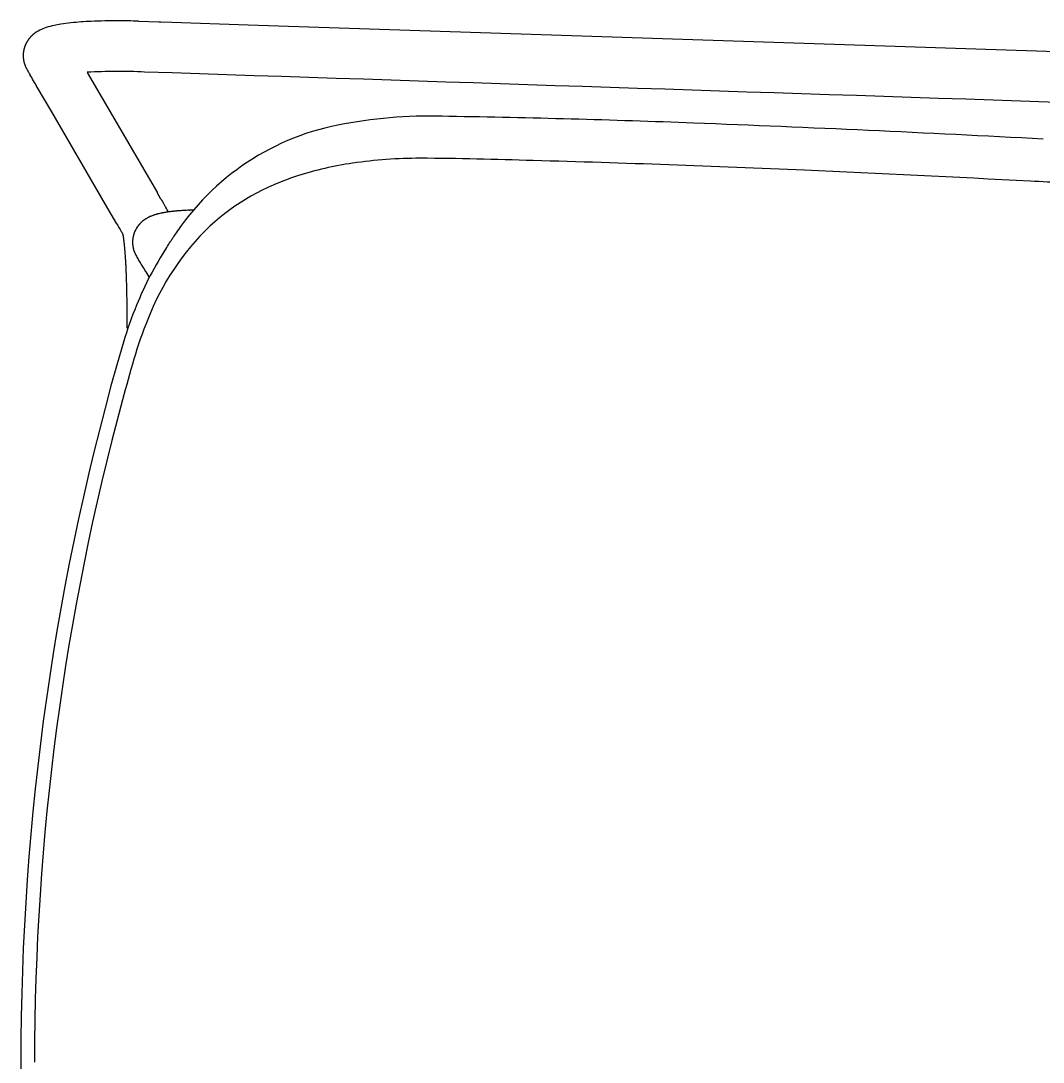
# Model space of a CAD drawing. Header units: inches. Extents: x -2 to 764, y -6 to 562.
# Drawn here: x 494 to 503.54, y 423.76 to 433.48 of the extents above; entities that cross this region are included whole.
import ezdxf

# ---------------------------------------------------------------- set-up
doc = ezdxf.new("R2010")
doc.units = ezdxf.units.IN
doc.header["$MEASUREMENT"] = 0
doc.layers.get('0').update_dxf_attribs({"true_color": 0xffffff})
doc.layers.add('SEAT', color=5, linetype='Continuous')

# ---------------------------------------------------------------- blocks, each defined once
blk = doc.blocks.new('3AAS38H01_0P')
at = {"layer": 'SEAT'}
for p, q in [((9.1507, -0.2384), (9.1507, -0.2384)), ((8.287, -7.0864), (8.287, -7.1506)), ((8.287, -7.1506), (8.287, -7.1615)), ((8.287, -7.1615), (8.287, -7.1953)), ((8.287, -7.1953), (8.287, -7.2059)), ((8.287, -7.2059), (8.287, -7.2102)), ((8.287, -7.2102), (8.287, -7.2207)), ((8.287, -7.2207), (8.287, -7.2251)), ((8.287, -7.2251), (8.2871, -7.2355)), ((8.2871, -7.2355), (8.2871, -7.24)), ((8.2871, -7.24), (8.2871, -7.2503)), ((8.2871, -7.2503), (8.2871, -7.2549)), ((8.2871, -7.2549), (8.2871, -7.2725)), ((8.2871, -7.2725), (8.2872, -7.2773)), ((8.2872, -7.2773), (8.2872, -7.2799)), ((8.2872, -7.2799), (8.2872, -7.2847)), ((8.2872, -7.2847), (8.2872, -7.2873)), ((8.2872, -7.2873), (8.2872, -7.2873)), ((8.2873, -7.3095), (8.2873, -7.3143)), ((8.2873, -7.3143), (8.2874, -7.3169)), ((8.2874, -7.3169), (8.2874, -7.3217)), ((8.2874, -7.3217), (8.2874, -7.3243)), ((8.2874, -7.3243), (8.2875, -7.329)), ((8.2875, -7.329), (8.2875, -7.329)), ((8.2878, -7.3585), (8.2878, -7.3611)), ((8.2878, -7.3611), (8.2878, -7.3611)), ((8.2884, -7.4023), (8.2884, -7.4023)), ((8.289, -7.4338), (8.2891, -7.4384)), ((8.2891, -7.4384), (8.2891, -7.441)), ((8.2891, -7.441), (8.2892, -7.4456)), ((8.2892, -7.4456), (8.2892, -7.4456)), ((8.0803, -7.5634), (8.0815, -7.5654)), ((8.0815, -7.5654), (8.1106, -7.613)), ((8.2922, -7.5532), (8.2922, -7.5532)), ((8.1106, -7.613), (8.1118, -7.6149)), ((8.1118, -7.6149), (8.1118, -7.6149)), ((8.2933, -7.5846), (8.2934, -7.587)), ((8.2934, -7.587), (8.2936, -7.5913)), ((8.2936, -7.5913), (8.2936, -7.5913)), ((8.2942, -7.6069), (8.2942, -7.6069)), ((8.295, -7.6242), (8.2951, -7.6265)), ((8.2951, -7.6265), (8.2951, -7.6265)), ((8.2956, -7.6371), (8.2957, -7.6393)), ((8.2957, -7.6393), (8.2959, -7.6435)), ((8.2959, -7.6435), (8.2959, -7.6435)), ((8.1801, -7.7261), (8.1817, -7.7286)), ((8.1817, -7.7286), (8.1827, -7.7303)), ((8.1827, -7.7303), (8.183, -7.7308)), ((8.183, -7.7308), (8.183, -7.7308)), ((8.1841, -7.7326), (8.1844, -7.7331)), ((8.1844, -7.7331), (8.1844, -7.7331)), ((8.2046, -7.7676), (8.2046, -7.7676)), ((8.207, -7.7721), (8.207, -7.7721)), ((8.2071, -7.7724), (8.2071, -7.7724)), ((8.2977, -7.6812), (8.2978, -7.6833)), ((8.2978, -7.6833), (8.2978, -7.6833)), ((8.2983, -7.6924), (8.2983, -7.6924)), ((8.2987, -7.6994), (8.2987, -7.6994)), ((8.2995, -7.7135), (8.2998, -7.7173)), ((8.2998, -7.7173), (8.2999, -7.7194)), ((8.2999, -7.7194), (8.3001, -7.7232)), ((8.3001, -7.7232), (8.3003, -7.7253)), ((8.3003, -7.7253), (8.3005, -7.7291)), ((8.3005, -7.7291), (8.3006, -7.7311)), ((8.3006, -7.7311), (8.3009, -7.7348)), ((8.3009, -7.7348), (8.3009, -7.7348)), ((8.3014, -7.7426), (8.3016, -7.7463)), ((8.3016, -7.7463), (8.3017, -7.7483)), ((8.3017, -7.7483), (8.302, -7.7519)), ((8.302, -7.7519), (8.302, -7.7519)), ((8.2076, -7.7732), (8.2076, -7.7732)), ((8.2082, -7.7745), (8.2082, -7.7745)), ((8.2087, -7.7755), (8.2087, -7.7755)), ((8.2095, -7.7769), (8.2095, -7.7769)), ((8.2102, -7.7783), (8.2102, -7.7783)), ((8.2108, -7.7795), (8.2108, -7.7796)), ((8.2108, -7.7796), (8.2108, -7.7796)), ((8.2114, -7.7809), (8.2115, -7.781)), ((8.2115, -7.781), (8.2115, -7.781)), ((8.2132, -7.7845), (8.2132, -7.7845)), ((8.2136, -7.7854), (8.2136, -7.7854)), ((8.2139, -7.786), (8.2139, -7.786)), ((8.2143, -7.7869), (8.2143, -7.7869)), ((8.2146, -7.7876), (8.2146, -7.7876)), ((8.215, -7.7885), (8.215, -7.7885)), ((8.2166, -7.7923), (8.2166, -7.7923)), ((8.217, -7.7932), (8.217, -7.7932)), ((8.2186, -7.7971), (8.2186, -7.7971)), ((8.219, -7.7981), (8.219, -7.7981)), ((8.2199, -7.8004), (8.2199, -7.8004)), ((8.2203, -7.8014), (8.2203, -7.8014)), ((8.2212, -7.8037), (8.2212, -7.8037)), ((8.2215, -7.8047), (8.2215, -7.8047)), ((8.2241, -7.8121), (8.2241, -7.8121)), ((8.225, -7.8149), (8.225, -7.8149)), ((8.2268, -7.8208), (8.2268, -7.8208)), ((8.2271, -7.8218), (8.2271, -7.8218)), ((8.2277, -7.8243), (8.2277, -7.8243)), ((8.228, -7.8253), (8.228, -7.8253)), ((8.2287, -7.8278), (8.2287, -7.8278)), ((8.2289, -7.8289), (8.2289, -7.8289)), ((8.2295, -7.8313), (8.2295, -7.8313)), ((8.2298, -7.8324), (8.2298, -7.8324)), ((8.2304, -7.8348), (8.2304, -7.8348)), ((8.2306, -7.8359), (8.2306, -7.8359)), ((8.2311, -7.8383), (8.2311, -7.8383)), ((8.2313, -7.8395), (8.2313, -7.8395)), ((8.2318, -7.8419), (8.2318, -7.8419)), ((8.232, -7.843), (8.232, -7.843)), ((8.2325, -7.8454), (8.2325, -7.8454)), ((8.2327, -7.8466), (8.2327, -7.8466)), ((8.2331, -7.849), (8.2331, -7.849)), ((8.2333, -7.8501), (8.2333, -7.8501)), ((8.2336, -7.8525), (8.2336, -7.8525)), ((8.2338, -7.8537), (8.2338, -7.8537)), ((8.2341, -7.856), (8.2341, -7.856)), ((8.2343, -7.8572), (8.2343, -7.8572)), ((8.2346, -7.8596), (8.2346, -7.8596)), ((8.2347, -7.8608), (8.2347, -7.8608)), ((8.235, -7.8631), (8.235, -7.8631)), ((8.2351, -7.8643), (8.2351, -7.8643)), ((8.2353, -7.8666), (8.2353, -7.8666)), ((8.2354, -7.8679), (8.2354, -7.8679)), ((8.2356, -7.8702), (8.2356, -7.8702)), ((8.304, -7.7813), (8.304, -7.7813)), ((8.3055, -7.8006), (8.3057, -7.8023)), ((8.3057, -7.8023), (8.3057, -7.8023)), ((8.3068, -7.8158), (8.3069, -7.8175)), ((8.3069, -7.8175), (8.3069, -7.8175)), ((8.3072, -7.8208), (8.3073, -7.8224)), ((8.3073, -7.8224), (8.3073, -7.8224)), ((8.3076, -7.8257), (8.3078, -7.8273)), ((8.3078, -7.8273), (8.3078, -7.8273)), ((8.3081, -7.8305), (8.3082, -7.8321)), ((8.3082, -7.8321), (8.3082, -7.8321)), ((8.3085, -7.8353), (8.3085, -7.8353)), ((8.3098, -7.8493), (8.3099, -7.8508)), ((8.3099, -7.8508), (8.3099, -7.8508)), ((8.3104, -7.8554), (8.3104, -7.8554)), ((8.3107, -7.8584), (8.3108, -7.8598)), ((8.3108, -7.8598), (8.3108, -7.8598)), ((8.3111, -7.8628), (8.3113, -7.8642)), ((8.3113, -7.8642), (8.3113, -7.8642)), ((8.3116, -7.8671), (8.3116, -7.8671)), ((8.2236, -7.9672), (8.2236, -7.9672)), ((8.2245, -7.9645), (8.2245, -7.9645)), ((8.2247, -7.9639), (8.2247, -7.9639)), ((8.2255, -7.9613), (8.2255, -7.9613)), ((8.2257, -7.9607), (8.2257, -7.9607)), ((8.2265, -7.958), (8.2265, -7.958)), ((8.2266, -7.9574), (8.2266, -7.9574)), ((8.2274, -7.9547), (8.2274, -7.9547)), ((8.2276, -7.9541), (8.2276, -7.9541)), ((8.2283, -7.9514), (8.2283, -7.9514)), ((8.2284, -7.9508), (8.2284, -7.9508)), ((8.2291, -7.9481), (8.2291, -7.9481)), ((8.2293, -7.9475), (8.2293, -7.9475)), ((8.2299, -7.9448), (8.2299, -7.9448)), ((8.23, -7.9442), (8.23, -7.9442)), ((8.2306, -7.9414), (8.2306, -7.9414)), ((8.2308, -7.9409), (8.2308, -7.9409)), ((8.2313, -7.9381), (8.2313, -7.9381)), ((8.2314, -7.9375), (8.2314, -7.9375)), ((8.232, -7.9348), (8.232, -7.9348)), ((8.2321, -7.9342), (8.2321, -7.9342)), ((8.2326, -7.9314), (8.2326, -7.9314)), ((8.2327, -7.9309), (8.2327, -7.9309)), ((8.2331, -7.9281), (8.2331, -7.9281)), ((8.2332, -7.9276), (8.2332, -7.9276)), ((8.2337, -7.9242), (8.2337, -7.9242)), ((8.2337, -7.9247), (8.2337, -7.9247)), ((8.2341, -7.9214), (8.2341, -7.9214)), ((8.2342, -7.9209), (8.2342, -7.9209)), ((8.2345, -7.9181), (8.2345, -7.9181)), ((8.2346, -7.9176), (8.2346, -7.9176)), ((8.2353, -7.911), (8.2353, -7.911)), ((8.2354, -7.9098), (8.2354, -7.9098)), ((8.2357, -7.8714), (8.2357, -7.8714)), ((8.2358, -7.8737), (8.2358, -7.8737)), ((8.2358, -7.9047), (8.2358, -7.9047)), ((8.2359, -7.8749), (8.2359, -7.8749)), ((8.236, -7.8772), (8.236, -7.8772)), ((8.2361, -7.8784), (8.2361, -7.8784)), ((8.2361, -7.8975), (8.2361, -7.8975)), ((8.2363, -7.8859), (8.2363, -7.8859)), ((8.2363, -7.8889), (8.2363, -7.8889)), ((8.2363, -7.8911), (8.2363, -7.8911)), ((8.3122, -7.8728), (8.3122, -7.8728)), ((8.3125, -7.8756), (8.3126, -7.877)), ((8.3126, -7.877), (8.3126, -7.877)), ((8.3129, -7.8798), (8.3131, -7.8811)), ((8.3131, -7.8811), (8.3131, -7.8811)), ((8.3134, -7.8838), (8.3135, -7.8852)), ((8.3135, -7.8852), (8.3135, -7.8852)), ((8.3138, -7.8879), (8.314, -7.8892)), ((8.314, -7.8892), (8.314, -7.8892)), ((8.3143, -7.8918), (8.3144, -7.8931)), ((8.3144, -7.8931), (8.3144, -7.8931)), ((8.3147, -7.8956), (8.3149, -7.8969)), ((8.3149, -7.8969), (8.3149, -7.8969)), ((8.3152, -7.8994), (8.3153, -7.9007)), ((8.3153, -7.9007), (8.3153, -7.9007)), ((8.316, -7.9059), (8.316, -7.9059)), ((8.3172, -7.9149), (8.3172, -7.9149)), ((8.3175, -7.9172), (8.3176, -7.9183)), ((8.3176, -7.9183), (8.3176, -7.9183)), ((8.3179, -7.9205), (8.3181, -7.9216)), ((8.3181, -7.9216), (8.3181, -7.9216)), ((8.3184, -7.9237), (8.3185, -7.9248)), ((8.3185, -7.9248), (8.3185, -7.9248)), ((8.3188, -7.9269), (8.3188, -7.9269)), ((8.319, -7.9279), (8.319, -7.9279)), ((8.3193, -7.93), (8.3193, -7.93)), ((8.3194, -7.9309), (8.3194, -7.9309)), ((8.3197, -7.9329), (8.3197, -7.9329)), ((8.3199, -7.9338), (8.3199, -7.9338)), ((8.3202, -7.9358), (8.3202, -7.9358)), ((8.3212, -7.9421), (8.3212, -7.9421)), ((8.3215, -7.9438), (8.3215, -7.9438)), ((8.3216, -7.9446), (8.3216, -7.9446)), ((8.3219, -7.9463), (8.3219, -7.9463)), ((8.322, -7.9471), (8.322, -7.9471)), ((8.3223, -7.9487), (8.3223, -7.9487)), ((8.3224, -7.9494), (8.3224, -7.9494)), ((8.3227, -7.951), (8.3227, -7.951)), ((8.3231, -7.9531), (8.3231, -7.9531)), ((8.3235, -7.9552), (8.3235, -7.9552)), ((8.3236, -7.9558), (8.3236, -7.9558)), ((8.3238, -7.9571), (8.3238, -7.9571)), ((8.3239, -7.9577), (8.3239, -7.9577)), ((8.3242, -7.9591), (8.3242, -7.9591)), ((8.3242, -7.9591), (8.3242, -7.9591)), ((8.3243, -7.9595), (8.3243, -7.9595)), ((8.3245, -7.9606), (8.3245, -7.9606)), ((8.3246, -7.9611), (8.3246, -7.9611)), ((8.3249, -7.9622), (8.3249, -7.9622)), ((8.325, -7.9626), (8.325, -7.9626)), ((8.3252, -7.9636), (8.3252, -7.9636)), ((8.3252, -7.964), (8.3252, -7.964)), ((8.3255, -7.9652), (8.3255, -7.9652)), ((8.3258, -7.9665), (8.3258, -7.9665)), ((8.3259, -7.967), (8.3259, -7.967)), ((8.326, -7.9673), (8.326, -7.9673)), ((8.1659, -8.0631), (8.1659, -8.0631)), ((8.1685, -8.0603), (8.1685, -8.0603)), ((8.1702, -8.0585), (8.1702, -8.0585)), ((8.1707, -8.058), (8.1707, -8.058)), ((8.1723, -8.0561), (8.1723, -8.0561)), ((8.1728, -8.0556), (8.1728, -8.0556)), ((8.1744, -8.0537), (8.1744, -8.0537)), ((8.1749, -8.0532), (8.1749, -8.0532)), ((8.1765, -8.0513), (8.1765, -8.0513)), ((8.1769, -8.0508), (8.1769, -8.0508)), ((8.1785, -8.0488), (8.1785, -8.0488)), ((8.179, -8.0483), (8.179, -8.0483)), ((8.1806, -8.0463), (8.1806, -8.0463)), ((8.181, -8.0458), (8.181, -8.0458)), ((8.1826, -8.0438), (8.1826, -8.0438)), ((8.183, -8.0433), (8.183, -8.0433)), ((8.1845, -8.0413), (8.1845, -8.0413)), ((8.185, -8.0407), (8.185, -8.0407)), ((8.1865, -8.0387), (8.1865, -8.0387)), ((8.1869, -8.0381), (8.1869, -8.0381)), ((8.1884, -8.036), (8.1884, -8.036)), ((8.1888, -8.0355), (8.1888, -8.0355)), ((8.22, -7.9775), (8.22, -7.9775)), ((8.2202, -7.9768), (8.2202, -7.9768)), ((8.2212, -7.9743), (8.2212, -7.9743)), ((8.2214, -7.9736), (8.2214, -7.9736)), ((8.2223, -7.971), (8.2223, -7.971)), ((8.2225, -7.9704), (8.2225, -7.9704)), ((8.2234, -7.9678), (8.2234, -7.9678)), ((8.3261, -7.9676), (8.3261, -7.9676)), ((8.3261, -7.9678), (8.3261, -7.9678)), ((8.3262, -7.9681), (8.3262, -7.9681)), ((8.3262, -7.9683), (8.3262, -7.9683)), ((8.3263, -7.9685), (8.3263, -7.9685)), ((8.3263, -7.9685), (8.3263, -7.9685)), ((8.3264, -7.969), (8.3264, -7.969)), ((8.3265, -7.9692), (8.3265, -7.9692)), ((8.3325, -7.9732), (8.3325, -7.9732)), ((8.3424, -7.9901), (8.3424, -7.9901)), ((8.384, -8.0617), (8.4878, -8.24)), ((7.9624, -8.1614), (7.9624, -8.1614)), ((7.9708, -8.1597), (7.9708, -8.1597)), ((7.9728, -8.1593), (7.9728, -8.1593)), ((7.9894, -8.1555), (7.9894, -8.1555)), ((7.9956, -8.154), (7.9956, -8.154)), ((7.9977, -8.1535), (7.9977, -8.1535)), ((8.0038, -8.1519), (8.0038, -8.1519)), ((8.0059, -8.1513), (8.0059, -8.1513)), ((8.0119, -8.1497), (8.0119, -8.1497)), ((8.0141, -8.1491), (8.0141, -8.1491)), ((8.0242, -8.1461), (8.0242, -8.1461)), ((8.0264, -8.1454), (8.0264, -8.1454)), ((8.0364, -8.1421), (8.0364, -8.1421)), ((8.0387, -8.1413), (8.0387, -8.1413)), ((8.0406, -8.1407), (8.0406, -8.1407)), ((8.0428, -8.1399), (8.0428, -8.1399)), ((8.0447, -8.1393), (8.0447, -8.1393)), ((8.047, -8.1384), (8.047, -8.1384)), ((8.0596, -8.1336), (8.0596, -8.1336)), ((8.0614, -8.1328), (8.0614, -8.1328)), ((8.0638, -8.1318), (8.0638, -8.1318)), ((8.0657, -8.131), (8.0657, -8.131)), ((8.0681, -8.13), (8.0681, -8.13)), ((8.0699, -8.1292), (8.0699, -8.1292)), ((8.0724, -8.1281), (8.0724, -8.1281)), ((8.0743, -8.1273), (8.0743, -8.1273)), ((8.0767, -8.1261), (8.0767, -8.1261)), ((8.0786, -8.1252), (8.0786, -8.1252)), ((8.0829, -8.1231), (8.0829, -8.1231)), ((8.0855, -8.1219), (8.0855, -8.1219)), ((8.0873, -8.121), (8.0873, -8.121)), ((8.0899, -8.1196), (8.0899, -8.1196)), ((8.0917, -8.1187), (8.0917, -8.1187)), ((8.1006, -8.1138), (8.1006, -8.1138)), ((8.101, -8.1136), (8.101, -8.1136)), ((8.109, -8.1088), (8.109, -8.1088)), ((8.1095, -8.1086), (8.1095, -8.1086)), ((8.1165, -8.1041), (8.1165, -8.1041)), ((8.1169, -8.1039), (8.1169, -8.1039)), ((8.1211, -8.1011), (8.1211, -8.1011)), ((8.1215, -8.1008), (8.1215, -8.1008)), ((8.1256, -8.0979), (8.1256, -8.0979)), ((8.1279, -8.0963), (8.1279, -8.0963)), ((8.1307, -8.0943), (8.1307, -8.0943)), ((8.1352, -8.0908), (8.1352, -8.0908)), ((8.1505, -8.078), (8.1505, -8.078)), ((8.155, -8.074), (8.155, -8.074)), ((8.1572, -8.0719), (8.1572, -8.0719)), ((8.1577, -8.0714), (8.1577, -8.0714)), ((8.1594, -8.0697), (8.1594, -8.0697)), ((8.1599, -8.0693), (8.1599, -8.0693)), ((8.1616, -8.0675), (8.1616, -8.0675)), ((8.1621, -8.0671), (8.1621, -8.0671)), ((8.1638, -8.0653), (8.1638, -8.0653)), ((8.1642, -8.0649), (8.1642, -8.0649)), ((7.6683, -8.1894), (7.6668, -8.1895)), ((7.7012, -8.1882), (7.7012, -8.1882)), ((7.7072, -8.1879), (7.7047, -8.188)), ((7.7047, -8.188), (7.7047, -8.188)), ((7.7593, -8.1851), (7.7593, -8.1851)), ((7.7649, -8.1848), (7.7625, -8.1849)), ((7.7625, -8.1849), (7.7625, -8.1849)), ((7.8085, -8.1816), (7.8085, -8.1816)), ((7.822, -8.1804), (7.822, -8.1804)), ((7.8242, -8.1802), (7.8242, -8.1802)), ((7.8425, -8.1785), (7.8425, -8.1785)), ((7.8476, -8.178), (7.8476, -8.178)), ((7.8497, -8.1778), (7.8497, -8.1778)), ((7.8525, -8.1775), (7.8525, -8.1775)), ((7.8646, -8.1762), (7.8646, -8.1762)), ((7.8792, -8.1745), (7.8792, -8.1745)), ((7.8887, -8.1733), (7.8887, -8.1733)), ((7.9021, -8.1722), (7.9018, -8.1715)), ((7.9098, -8.1704), (7.9098, -8.1704)), ((7.9118, -8.1701), (7.9118, -8.1701)), ((7.9262, -8.2144), (7.925, -8.2124)), ((7.925, -8.2124), (7.925, -8.2124)), ((7.9271, -8.2159), (7.9262, -8.2144)), ((7.9298, -8.1673), (7.9298, -8.1673)), ((7.9368, -8.2324), (7.9341, -8.2278)), ((7.9341, -8.2278), (7.9341, -8.2278)), ((7.9388, -8.2358), (7.9368, -8.2324)), ((7.9415, -8.2405), (7.9388, -8.2358)), ((7.9435, -8.2439), (7.9415, -8.2405)), ((7.9453, -8.1647), (7.9453, -8.1647)), ((7.9539, -8.1631), (7.9539, -8.1631)), ((7.9559, -8.1627), (7.9559, -8.1627)), ((8.4878, -8.24), (8.9906, -9.1045)), ((7.9722, -8.2932), (7.9722, -8.2932)), ((8.0787, -8.4763), (8.0043, -8.3485)), ((8.0043, -8.3485), (8.0043, -8.3485)), ((8.6589, -9.4738), (8.0787, -8.4763)), ((8.9906, -9.1045), (9.126, -9.3373)), ((9.126, -9.3373), (9.126, -9.3373)), ((7.1579, -9.9175), (-7.5716, -9.4294)), ((9.1938, -9.4537), (9.1938, -9.4537)), ((9.2036, -9.4706), (9.2063, -9.4753)), ((9.2063, -9.4753), (9.2063, -9.4753)), ((9.2235, -9.5053), (9.2235, -9.5053)), ((9.2239, -9.5059), (9.224, -9.5061)), ((9.224, -9.5061), (9.2241, -9.5064)), ((9.2241, -9.5064), (9.2241, -9.5064)), ((9.2243, -9.5067), (9.2245, -9.5069)), ((9.2245, -9.5069), (9.2246, -9.5071)), ((9.2246, -9.5071), (9.2246, -9.5071)), ((9.2247, -9.5074), (9.2247, -9.5074)), ((9.225, -9.5079), (9.225, -9.5079)), ((9.2256, -9.5089), (9.2256, -9.5089)), ((9.2265, -9.5106), (9.2265, -9.5106)), ((9.2268, -9.5111), (9.2268, -9.5111)), ((9.2279, -9.5133), (9.2279, -9.5133)), ((9.2299, -9.517), (9.2299, -9.517)), ((9.2302, -9.5176), (9.2302, -9.5176)), ((9.2307, -9.5186), (9.2307, -9.5186)), ((9.2309, -9.5191), (9.2309, -9.5191)), ((9.233, -9.5233), (9.233, -9.5233)), ((9.2332, -9.5239), (9.2332, -9.5239)), ((9.238, -9.5348), (9.238, -9.5348)), ((9.2389, -9.537), (9.2389, -9.537)), ((9.2394, -9.5381), (9.2394, -9.5381)), ((9.2399, -9.5395), (9.2399, -9.5395)), ((9.2404, -9.5406), (9.2404, -9.5406)), ((9.2409, -9.5421), (9.2409, -9.5421)), ((9.2413, -9.5431), (9.2413, -9.5431)), ((9.2418, -9.5446), (9.2418, -9.5446)), ((9.2433, -9.5488), (9.2433, -9.5488)), ((9.2453, -9.5549), (9.2453, -9.5549)), ((9.2461, -9.5574), (9.2461, -9.5574)), ((9.2473, -9.5615), (9.2473, -9.5615)), ((9.2492, -9.5687), (9.2492, -9.5687)), ((9.2495, -9.5698), (9.2495, -9.5698)), ((9.2501, -9.572), (9.2501, -9.572)), ((9.2503, -9.5731), (9.2503, -9.5731)), ((9.2508, -9.5753), (9.2508, -9.5753)), ((9.251, -9.5764), (9.251, -9.5764)), ((9.2515, -9.5786), (9.2515, -9.5786)), ((9.2517, -9.5796), (9.2517, -9.5796)), ((9.2522, -9.5818), (9.2522, -9.5818)), ((9.2524, -9.5829), (9.2524, -9.5829)), ((9.2528, -9.5851), (9.2528, -9.5851)), ((9.2534, -9.5883), (9.2534, -9.5883)), ((9.2536, -9.5894), (9.2536, -9.5894)), ((9.2539, -9.5916), (9.2539, -9.5916)), ((9.2541, -9.5927), (9.2541, -9.5927)), ((9.2544, -9.5949), (9.2544, -9.5949)), ((9.2546, -9.596), (9.2546, -9.596)), ((9.2549, -9.5982), (9.2549, -9.5982)), ((9.255, -9.5993), (9.255, -9.5993)), ((9.2553, -9.6016), (9.2553, -9.6016)), ((9.2554, -9.6026), (9.2554, -9.6026)), ((9.2556, -9.6049), (9.2556, -9.6049)), ((9.2557, -9.606), (9.2557, -9.606)), ((9.256, -9.6083), (9.256, -9.6083)), ((9.256, -9.6093), (9.256, -9.6093)), ((9.2562, -9.6117), (9.2562, -9.6117)), ((9.2563, -9.6127), (9.2563, -9.6127)), ((9.2565, -9.6151), (9.2565, -9.6151)), ((9.2565, -9.6161), (9.2565, -9.6161)), ((9.2567, -9.6185), (9.2567, -9.6185)), ((9.242, -9.7161), (9.242, -9.7161)), ((9.2423, -9.7152), (9.2423, -9.7152)), ((9.2431, -9.7129), (9.2431, -9.7129)), ((9.2434, -9.712), (9.2434, -9.712)), ((9.2442, -9.7097), (9.2442, -9.7097)), ((9.2445, -9.7088), (9.2445, -9.7088)), ((9.2452, -9.7065), (9.2452, -9.7065)), ((9.2455, -9.7056), (9.2455, -9.7056)), ((9.2462, -9.7033), (9.2462, -9.7033)), ((9.2465, -9.7024), (9.2465, -9.7024)), ((9.2472, -9.7), (9.2472, -9.7)), ((9.2474, -9.6992), (9.2474, -9.6992)), ((9.2481, -9.6968), (9.2481, -9.6968)), ((9.2483, -9.6959), (9.2483, -9.6959)), ((9.2489, -9.6935), (9.2489, -9.6935)), ((9.2492, -9.6926), (9.2492, -9.6926)), ((9.2498, -9.6902), (9.2498, -9.6902)), ((9.25, -9.6894), (9.25, -9.6894)), ((9.2505, -9.6869), (9.2505, -9.6869)), ((9.2507, -9.6861), (9.2507, -9.6861)), ((9.2513, -9.6836), (9.2513, -9.6836)), ((9.2515, -9.6828), (9.2515, -9.6828)), ((9.252, -9.6803), (9.252, -9.6803)), ((9.2521, -9.6795), (9.2521, -9.6795)), ((9.2528, -9.6762), (9.2528, -9.6762)), ((9.2539, -9.6696), (9.2539, -9.6696)), ((9.2543, -9.667), (9.2543, -9.667)), ((9.2544, -9.6662), (9.2544, -9.6662)), ((9.2547, -9.6637), (9.2547, -9.6637)), ((9.2549, -9.6628), (9.2549, -9.6628)), ((9.2552, -9.6603), (9.2552, -9.6603)), ((9.2553, -9.6595), (9.2553, -9.6595)), ((9.2555, -9.657), (9.2555, -9.657)), ((9.2556, -9.6561), (9.2556, -9.6561)), ((9.2559, -9.6536), (9.2559, -9.6536)), ((9.256, -9.6527), (9.256, -9.6527)), ((9.2562, -9.6493), (9.2562, -9.6493)), ((9.2562, -9.6502), (9.2562, -9.6502)), ((9.2564, -9.6468), (9.2564, -9.6468)), ((9.2565, -9.6459), (9.2565, -9.6459)), ((9.2566, -9.6434), (9.2566, -9.6434)), ((9.2567, -9.6195), (9.2567, -9.6195)), ((9.2567, -9.6425), (9.2567, -9.6425)), ((9.2568, -9.6219), (9.2568, -9.6219)), ((9.2568, -9.6229), (9.2568, -9.6229)), ((9.2568, -9.639), (9.2568, -9.639)), ((9.2568, -9.64), (9.2568, -9.64)), ((9.2569, -9.6253), (9.2569, -9.6253)), ((9.2569, -9.6263), (9.2569, -9.6263)), ((9.2569, -9.6287), (9.2569, -9.6287)), ((9.2569, -9.6366), (9.2569, -9.6366)), ((9.1864, -9.806), (9.1864, -9.806)), ((9.1871, -9.8053), (9.1871, -9.8053)), ((9.1902, -9.802), (9.1902, -9.802)), ((9.1926, -9.7993), (9.1926, -9.7993)), ((9.1972, -9.7939), (9.1972, -9.7939)), ((9.1985, -9.7923), (9.1985, -9.7923)), ((9.1992, -9.7915), (9.1992, -9.7915)), ((9.2005, -9.7899), (9.2005, -9.7899)), ((9.2011, -9.7891), (9.2011, -9.7891)), ((9.2024, -9.7874), (9.2024, -9.7874)), ((9.203, -9.7866), (9.203, -9.7866)), ((9.2043, -9.7849), (9.2043, -9.7849)), ((9.2049, -9.7841), (9.2049, -9.7841)), ((9.2062, -9.7824), (9.2062, -9.7824)), ((9.2068, -9.7816), (9.2068, -9.7816)), ((9.2081, -9.7799), (9.2081, -9.7799)), ((9.2087, -9.7791), (9.2087, -9.7791)), ((9.2099, -9.7773), (9.2099, -9.7773)), ((9.2105, -9.7765), (9.2105, -9.7765)), ((9.2117, -9.7747), (9.2117, -9.7747)), ((9.2123, -9.7739), (9.2123, -9.7739)), ((9.2135, -9.7721), (9.2135, -9.7721)), ((9.2141, -9.7712), (9.2141, -9.7712)), ((9.2153, -9.7694), (9.2153, -9.7694)), ((9.2159, -9.7686), (9.2159, -9.7686)), ((9.2171, -9.7667), (9.2171, -9.7667)), ((9.2176, -9.7659), (9.2176, -9.7659)), ((9.2188, -9.764), (9.2188, -9.764)), ((9.2221, -9.7584), (9.2221, -9.7584)), ((9.2227, -9.7575), (9.2227, -9.7575)), ((9.2238, -9.7556), (9.2238, -9.7556)), ((9.2243, -9.7547), (9.2243, -9.7547)), ((9.2254, -9.7527), (9.2254, -9.7527)), ((9.2259, -9.7518), (9.2259, -9.7518)), ((9.227, -9.7498), (9.227, -9.7498)), ((9.2274, -9.7489), (9.2274, -9.7489)), ((9.2285, -9.7468), (9.2285, -9.7468)), ((9.229, -9.7459), (9.229, -9.7459)), ((9.23, -9.7439), (9.23, -9.7439)), ((9.2305, -9.743), (9.2305, -9.743)), ((9.2315, -9.7409), (9.2315, -9.7409)), ((9.2319, -9.74), (9.2319, -9.74)), ((9.2329, -9.7379), (9.2329, -9.7379)), ((9.2334, -9.737), (9.2334, -9.737)), ((9.2344, -9.7348), (9.2344, -9.7348)), ((9.2348, -9.7339), (9.2348, -9.7339)), ((9.2357, -9.7318), (9.2357, -9.7318)), ((9.2361, -9.7309), (9.2361, -9.7309)), ((9.237, -9.7287), (9.237, -9.7287)), ((9.2374, -9.7278), (9.2374, -9.7278)), ((9.2383, -9.7256), (9.2383, -9.7256)), ((9.2387, -9.7247), (9.2387, -9.7247)), ((9.2396, -9.7224), (9.2396, -9.7224)), ((9.2399, -9.7215), (9.2399, -9.7215)), ((9.2408, -9.7193), (9.2408, -9.7193)), ((9.2411, -9.7184), (9.2411, -9.7184)), ((9.1666, -9.8251), (9.1666, -9.8251)), ((9.1736, -9.8188), (9.1736, -9.8188)), ((9.1765, -9.8161), (9.1765, -9.8161)), ((7.8703, -9.9411), (7.1579, -9.9175)), ((7.9734, -9.9445), (7.8703, -9.9411)), ((7.9895, -9.945), (7.9734, -9.9445)), ((8.1813, -9.9514), (7.9895, -9.945))]:
    blk.add_line(p, q, dxfattribs=at)
for centre, radius, start, end in [((-14.7541, -0.228), 24.0329, 359.97512, 15.63108), ((-14.6684, -0.2568), 23.9472, 343.74997, 0.04393), ((-14.4705, -0.2465), 23.6213, 344.85361, 0.01969), ((-15.7713, 0.134), 24.9763, 343.88824, 344.79066), ((4.5574, -5.7289), 3.819, 337.85418, 343.75592), ((4.3458, -5.7258), 4.1628, 337.76192, 342.78339), ((5.8553, -6.3044), 2.4003, 313.71004, 338.89929), ((15.8853, -7.2577), 7.5982, 180.22364, 180.39113), ((5.2877, -6.1264), 3.1393, 326.92616, 338.024), ((18.4343, -7.2351), 10.1473, 180.53037, 180.69649), ((17.9903, -7.2408), 9.7033, 180.71031, 180.95354), ((17.5141, -7.2486), 9.227, 180.95445, 181.15023), ((16.705, -7.2668), 8.4177, 181.2171, 181.94985), ((15.8558, -7.2946), 7.568, 181.95836, 182.19617), ((24.1426, 2.1562), 18.7739, 211.36308, 211.76133), ((15.4293, -7.311), 7.1411, 182.24925, 182.37425), ((15.1704, -7.3218), 6.8821, 182.37409, 182.5184), ((14.8986, -7.3337), 6.61, 182.53806, 182.63043), ((14.349, -7.3597), 6.0598, 182.68412, 183.04057), ((6.7048, -8.6458), 1.7385, 31.68842, 31.75673), ((7.5905, -8.1026), 0.6995, 28.61311, 31.8902), ((7.7202, -8.03), 0.5509, 27.9179, 28.44319), ((7.8789, -7.9459), 0.3712, 27.84858, 27.91041), ((7.9191, -7.9246), 0.3258, 27.6946, 27.85017), ((13.8833, -7.3842), 5.5935, 183.06529, 183.15932), ((13.7424, -7.392), 5.4523, 183.15938, 183.23298), ((13.5662, -7.4019), 5.2759, 183.23251, 183.38514), ((13.026, -7.435), 4.7347, 183.63097, 183.72479), ((12.4329, -7.4748), 4.1402, 183.83891, 184.24609), ((10.5913, -9.6185), 3.2108, 146.6361, 147.47756), ((14.1273, -11.9362), 7.4386, 146.58361, 146.70468), ((7.9411, -7.9131), 0.3009, 27.4294, 27.69368), ((7.9585, -7.9041), 0.2814, 27.19151, 27.42857), ((7.9622, -7.9022), 0.2772, 26.86706, 27.19163), ((7.9684, -7.899), 0.2702, 26.53407, 26.86585), ((7.9739, -7.8963), 0.2641, 26.23563, 26.53305), ((7.9766, -7.8949), 0.2611, 25.89787, 26.20844), ((7.9792, -7.8937), 0.2582, 25.00654, 25.87007), ((7.9818, -7.8924), 0.2553, 24.78808, 25.00533), ((7.9825, -7.8922), 0.2546, 24.63314, 24.78819), ((7.9826, -7.8921), 0.2544, 24.41218, 24.63333), ((7.9838, -7.8915), 0.2531, 24.25451, 24.41208), ((7.9829, -7.892), 0.2541, 24.03039, 24.25422), ((7.9853, -7.8909), 0.2515, 23.08863, 24.03085), ((7.9863, -7.8904), 0.2504, 22.85545, 23.08824), ((7.9875, -7.89), 0.2491, 21.88729, 22.85599), ((7.988, -7.8897), 0.2485, 21.64842, 21.88734), ((7.989, -7.8893), 0.2475, 21.07219, 21.64843), ((7.9889, -7.8894), 0.2475, 20.83036, 21.07273), ((7.9899, -7.889), 0.2465, 20.24884, 20.83036), ((7.9898, -7.8891), 0.2467, 20.00395, 20.2494), ((7.9908, -7.8887), 0.2456, 18.16294, 20.0043), ((7.9913, -7.8885), 0.245, 17.48761, 18.16159), ((7.9925, -7.8881), 0.2437, 16.04376, 17.48821), ((7.9923, -7.8882), 0.2439, 15.78737, 16.04474), ((7.9935, -7.8879), 0.2427, 15.19136, 15.78728), ((7.9927, -7.8881), 0.2436, 14.93146, 15.19274), ((7.9936, -7.8878), 0.2426, 14.33682, 14.93123), ((7.9933, -7.8879), 0.243, 14.07325, 14.3379), ((7.9925, -7.8881), 0.2438, 13.48422, 14.07272), ((7.9931, -7.888), 0.2431, 13.218, 13.48373), ((7.9932, -7.888), 0.2431, 12.63179, 13.21835), ((7.9929, -7.888), 0.2433, 12.36372, 12.63277), ((7.992, -7.8882), 0.2442, 11.78333, 12.36325), ((7.9927, -7.8881), 0.2435, 11.51278, 11.78284), ((7.9927, -7.8881), 0.2435, 10.93542, 11.51311), ((7.9924, -7.8881), 0.2438, 10.66303, 10.9364), ((7.9915, -7.8883), 0.2447, 10.09178, 10.66257), ((7.9922, -7.8882), 0.2441, 9.81692, 10.09129), ((7.9922, -7.8882), 0.244, 9.249, 9.81723), ((7.9919, -7.8882), 0.2444, 8.97235, 9.24996), ((7.991, -7.8884), 0.2453, 8.41076, 8.97189), ((7.9916, -7.8883), 0.2446, 8.1317, 8.41029), ((7.9917, -7.8883), 0.2446, 7.57378, 8.13199), ((7.9913, -7.8883), 0.245, 7.29297, 7.57471), ((7.9904, -7.8884), 0.2458, 6.74163, 7.29253), ((7.991, -7.8884), 0.2453, 6.45849, 6.74118), ((7.991, -7.8884), 0.2452, 5.91116, 6.45875), ((7.9906, -7.8884), 0.2456, 5.62635, 5.91206), ((7.9898, -7.8885), 0.2465, 5.08584, 5.62593), ((7.9903, -7.8884), 0.246, 4.79879, 5.08541), ((7.9903, -7.8884), 0.246, 4.26268, 4.79902), ((7.9899, -7.8885), 0.2464, 3.97405, 4.26352), ((11.9748, -7.5087), 3.6808, 184.24726, 184.54805), ((11.6105, -7.5376), 3.3154, 184.57858, 184.81252), ((11.4547, -7.5507), 3.1591, 184.844, 184.90365), ((11.3619, -7.5587), 3.0659, 184.93452, 184.99542), ((11.2578, -7.5678), 2.9614, 185.02682, 185.08932), ((11.1405, -7.5783), 2.8436, 185.1213, 185.18587), ((10.9297, -7.5976), 2.632, 185.18314, 185.4893), ((10.7354, -7.6162), 2.4368, 185.52661, 185.63347), ((10.6769, -7.6219), 2.378, 185.63364, 185.70609), ((10.5999, -7.6296), 2.3006, 185.74217, 185.81583), ((10.5217, -7.6376), 2.2221, 185.85285, 185.9279), ((10.4313, -7.647), 2.1311, 185.9273, 186.08132), ((5.8589, -6.6539), 2.3731, 279.72018, 327.03651), ((5.9665, -6.6942), 2.261, 326.4095, 327.2061), ((1.5145, -3.8342), 7.5525, 327.26019, 327.49869), ((7.9861, -7.8887), 0.2501, 341.57793, 341.72445), ((7.9855, -7.8885), 0.2508, 341.72492, 342.36033), ((7.9865, -7.8888), 0.2498, 342.36072, 342.50665), ((7.9864, -7.8888), 0.2499, 342.50577, 343.14533), ((7.9862, -7.8888), 0.25, 343.14487, 343.28764), ((7.9856, -7.8886), 0.2507, 343.2881, 343.92732), ((7.9865, -7.8888), 0.2497, 343.9277, 344.06972), ((7.9864, -7.8888), 0.2499, 344.06887, 344.71194), ((7.9863, -7.8888), 0.25, 344.71146, 344.85024), ((7.9856, -7.8886), 0.2507, 344.85069, 345.49315), ((7.9865, -7.8888), 0.2498, 345.49352, 345.63138), ((7.9863, -7.8888), 0.2499, 345.63056, 346.27653), ((7.9862, -7.8888), 0.25, 346.27604, 346.41059), ((7.9855, -7.8886), 0.2508, 346.41103, 347.05612), ((7.9864, -7.8888), 0.2499, 347.05647, 347.18993), ((7.9862, -7.8887), 0.2501, 347.18915, 347.83733), ((7.9861, -7.8887), 0.2501, 347.83683, 347.96697), ((7.9853, -7.8886), 0.251, 347.96738, 348.61438), ((7.9862, -7.8887), 0.2501, 348.61472, 348.74358), ((7.9859, -7.8887), 0.2503, 348.74286, 349.39246), ((7.986, -7.8887), 0.2503, 349.39195, 349.51751), ((7.9851, -7.8885), 0.2512, 349.51789, 350.16598), ((7.9858, -7.8887), 0.2504, 350.16629, 350.29037), ((7.9856, -7.8886), 0.2507, 350.28973, 350.93982), ((7.9857, -7.8886), 0.2505, 350.93931, 351.06017), ((7.9847, -7.8885), 0.2516, 351.06051, 351.70874), ((7.9851, -7.8885), 0.2511, 351.82761, 352.47728), ((7.9854, -7.8886), 0.2509, 351.70901, 351.82818), ((7.9863, -7.8887), 0.25, 352.47653, 352.59281), ((7.9839, -7.8884), 0.2524, 352.59335, 353.24046), ((8.0015, -7.8904), 0.2347, 353.23698, 353.35807), ((7.9842, -7.8884), 0.2521, 353.35393, 354.86773), ((7.9831, -7.8883), 0.2531, 354.86766, 355.13648), ((7.9849, -7.8885), 0.2514, 355.13627, 356.28435), ((7.9891, -7.8885), 0.2472, 3.44498, 3.97365), ((7.9896, -7.8885), 0.2467, 3.15425, 3.44458), ((7.9856, -7.8885), 0.2506, 356.28393, 357.94502), ((7.9895, -7.8885), 0.2467, 2.63, 3.15445), ((7.9887, -7.8885), 0.2476, 2.33827, 2.63078), ((7.9884, -7.8885), 0.2478, 0.61283, 2.33715), ((7.9869, -7.8886), 0.2494, 357.94535, 359.41624), ((7.9878, -7.8886), 0.2485, 359.9206, 0.61342), ((7.9871, -7.8886), 0.2492, 359.41681, 359.92015), ((10.3379, -7.657), 2.0372, 186.08174, 186.16109), ((10.2502, -7.6665), 1.949, 186.20118, 186.28289), ((10.1642, -7.676), 1.8625, 186.32404, 186.40831), ((10.0823, -7.6852), 1.7801, 186.45051, 186.53727), ((9.9991, -7.6948), 1.6963, 186.58053, 186.67004), ((9.9232, -7.7037), 1.6199, 186.71436, 186.80649), ((9.8495, -7.7125), 1.5457, 186.85202, 186.94684), ((9.7487, -7.7249), 1.444, 186.99257, 187.20131), ((9.616, -7.7417), 1.3103, 187.19843, 187.59725), ((9.5169, -7.7548), 1.2103, 187.60158, 187.71058), ((9.4483, -7.7641), 1.1411, 187.76422, 187.87717), ((9.3871, -7.7726), 1.0793, 187.93218, 188.04883), ((9.322, -7.7819), 1.0136, 188.10563, 188.22694), ((9.286, -7.7871), 0.9772, 188.22744, 188.28599), ((9.2558, -7.7915), 0.9467, 188.28557, 188.41218), ((9.2204, -7.7967), 0.9109, 188.41278, 188.47321), ((9.1918, -7.801), 0.882, 188.47277, 188.60504), ((9.1599, -7.8058), 0.8498, 188.60562, 188.66796), ((9.133, -7.8099), 0.8225, 188.66751, 188.80527), ((9.0539, -7.8222), 0.7424, 188.79963, 189.28978), ((8.9835, -7.8337), 0.6711, 189.29544, 189.44813), ((8.9585, -7.8378), 0.6458, 189.44857, 189.51975), ((8.9359, -7.8416), 0.6229, 189.51935, 189.67748), ((8.9027, -7.8473), 0.5892, 189.67767, 189.75251), ((8.8873, -7.8499), 0.5736, 189.75158, 189.91618), ((8.8567, -7.8553), 0.5426, 189.91683, 189.99457), ((8.836, -7.8589), 0.5215, 189.99351, 190.16633), ((8.7959, -7.8661), 0.4807, 190.16483, 190.42668), ((8.7532, -7.874), 0.4374, 190.42697, 190.69984), ((8.7265, -7.879), 0.4102, 190.70193, 190.78887), ((8.7082, -7.8825), 0.3915, 190.78793, 190.98518), ((8.6874, -7.8865), 0.3703, 190.98636, 191.07639), ((8.6679, -7.8904), 0.3504, 191.075, 191.31202), ((8.6439, -7.8951), 0.326, 191.31378, 191.37695), ((10.3893, -6.7612), 2.3874, 210.11782, 210.51088), ((8.6305, -7.8979), 0.3123, 191.37529, 191.59278), ((8.6104, -7.902), 0.2918, 191.59387, 191.69146), ((8.5926, -7.9057), 0.2736, 191.68989, 191.91921), ((8.5736, -7.9097), 0.2542, 191.92081, 192.02264), ((8.5567, -7.9133), 0.237, 192.02092, 192.26274), ((8.5397, -7.917), 0.2196, 192.26462, 192.37104), ((8.5197, -7.9214), 0.1991, 192.36674, 192.73193), ((8.4889, -7.9283), 0.1675, 192.72993, 193.18914), ((8.4669, -7.9335), 0.1449, 193.19592, 193.39412), ((8.4514, -7.9371), 0.129, 193.39526, 193.51973), ((8.4516, -7.9371), 0.1292, 193.52601, 193.65346), ((6.057, -6.4425), 2.1617, 287.19838, 312.37467), ((7.9736, -7.8802), 0.2655, 315.91579, 316.4472), ((7.9746, -7.8812), 0.264, 316.44682, 317.2722), ((7.9746, -7.8812), 0.264, 317.27211, 317.81066), ((7.9737, -7.8803), 0.2653, 317.8118, 317.95735), ((7.976, -7.8824), 0.2622, 317.95724, 318.50151), ((7.9708, -7.8778), 0.2691, 318.5028, 318.64714), ((7.9763, -7.8827), 0.2618, 318.64869, 319.19563), ((7.9764, -7.8828), 0.2616, 319.1956, 319.34509), ((7.9767, -7.883), 0.2612, 319.34479, 319.89474), ((7.9734, -7.8803), 0.2655, 319.89584, 320.04399), ((7.9773, -7.8835), 0.2605, 320.04495, 320.59816), ((7.9773, -7.8836), 0.2604, 320.59813, 320.74998), ((7.9777, -7.8838), 0.26, 320.74967, 321.30564), ((7.9742, -7.8811), 0.2643, 321.30677, 321.45705), ((7.9782, -7.8842), 0.2593, 321.45805, 322.01696), ((7.9782, -7.8843), 0.2592, 322.01691, 322.17083), ((7.9785, -7.8845), 0.2589, 322.17052, 322.73186), ((7.9749, -7.8817), 0.2635, 322.73304, 322.88511), ((7.979, -7.8849), 0.2583, 322.88617, 323.45018), ((7.979, -7.8849), 0.2583, 323.45011, 323.60581), ((7.9793, -7.8851), 0.2579, 323.60549, 324.17162), ((7.9754, -7.8822), 0.2628, 324.17287, 324.32639), ((7.9827, -7.8873), 0.2539, 324.29145, 339.19641), ((7.9854, -7.8885), 0.2509, 339.23019, 339.38266), ((7.9861, -7.8887), 0.2502, 339.38175, 340.0127), ((7.9859, -7.8887), 0.2503, 340.01226, 340.16226), ((7.9854, -7.8885), 0.2509, 340.16272, 340.7938), ((7.9863, -7.8888), 0.2499, 340.7942, 340.94377), ((7.9863, -7.8888), 0.25, 340.94287, 341.57838), ((8.4215, -7.9444), 0.0982, 193.65149, 193.79486), ((8.435, -7.9411), 0.1121, 193.79168, 193.91893), ((8.2332, -7.9993), 0.098, 18.32873, 18.66785), ((8.4173, -7.9455), 0.0939, 193.92388, 194.05137), ((8.4019, -7.9493), 0.078, 194.04346, 194.25746), ((8.3803, -7.9548), 0.0557, 194.23699, 194.70133), ((8.3567, -7.961), 0.0313, 194.73238, 195.0455), ((8.3394, -7.9657), 0.0134, 195.03164, 195.24183), ((-1.0007, -13.4568), 10.8248, 30.33197, 30.43553), ((-12.5387, -20.1917), 24.1846, 30.10323, 30.29934), ((7.7956, -7.3269), 0.851, 280.85597, 281.29872), ((7.8071, -7.3841), 0.7927, 281.29643, 281.91942), ((7.8139, -7.4167), 0.7594, 281.92322, 282.07689), ((7.8256, -7.4702), 0.7046, 282.06315, 283.44894), ((7.8412, -7.5361), 0.6369, 283.45763, 284.03065), ((7.8254, -7.4735), 0.7015, 284.04171, 284.21485), ((7.8507, -7.5735), 0.5983, 284.22219, 284.82549), ((7.8553, -7.5908), 0.5804, 284.82529, 285.04151), ((7.8607, -7.611), 0.5595, 285.03912, 285.68036), ((7.8649, -7.626), 0.5439, 285.68129, 285.91686), ((7.8724, -7.6521), 0.5168, 285.91052, 287.07592), ((7.878, -7.6706), 0.4974, 287.08581, 287.35272), ((7.8867, -7.6982), 0.4685, 287.34572, 288.64108), ((7.8927, -7.7161), 0.4497, 288.64778, 288.95437), ((7.8963, -7.7267), 0.4384, 288.95387, 289.20746), ((7.8963, -7.7265), 0.4386, 289.20732, 289.52528), ((7.8992, -7.7349), 0.4297, 289.52608, 289.78475), ((7.9011, -7.7402), 0.4241, 289.78418, 290.1173), ((7.9088, -7.7608), 0.4021, 290.10354, 292.02125), ((7.9159, -7.7786), 0.3829, 292.03509, 292.33375), ((7.9181, -7.784), 0.3772, 292.3335, 292.72919), ((7.9199, -7.7884), 0.3724, 292.72929, 293.03867), ((7.922, -7.7931), 0.3672, 293.03823, 293.45106), ((7.9234, -7.7965), 0.3635, 293.45158, 293.7705), ((7.9256, -7.8014), 0.3582, 293.76973, 294.20039), ((7.9268, -7.8041), 0.3553, 294.20099, 294.52847), ((7.9289, -7.8087), 0.3502, 294.52756, 294.97603), ((7.9299, -7.8108), 0.3478, 294.97671, 295.3117), ((7.9325, -7.8163), 0.3417, 295.3098, 296.11866), ((7.9343, -7.8199), 0.3377, 296.11891, 296.60056), ((7.9363, -7.824), 0.3332, 296.60129, 296.95187), ((7.9374, -7.8262), 0.3307, 296.95095, 297.45218), ((7.939, -7.8292), 0.3273, 297.45237, 297.81204), ((7.9428, -7.8364), 0.3192, 297.80544, 299.62464), ((7.9457, -7.8415), 0.3133, 299.63008, 299.71459), ((7.9486, -7.8466), 0.3074, 299.7101, 301.4577), ((7.9512, -7.8508), 0.3025, 301.46231, 301.5544), ((7.9535, -7.8546), 0.2981, 301.55119, 303.14576), ((7.9637, -7.8701), 0.2795, 303.14554, 303.25003), ((7.9563, -7.8589), 0.2929, 303.2464, 304.22416), ((7.9576, -7.8608), 0.2906, 304.22558, 304.329), ((7.9583, -7.8619), 0.2893, 304.32847, 305.32955), ((7.9599, -7.864), 0.2867, 305.33029, 305.89248), ((7.9608, -7.8653), 0.2851, 305.89204, 306.57321), ((7.962, -7.8669), 0.2831, 306.57289, 307.73094), ((7.9659, -7.8719), 0.2767, 307.72119, 311.85408), ((7.9695, -7.876), 0.2713, 311.86467, 313.13971), ((7.9708, -7.8774), 0.2694, 313.14064, 313.78887), ((7.9678, -7.8743), 0.2737, 313.79025, 313.92507), ((7.9718, -7.8784), 0.2679, 313.92598, 314.44417), ((7.972, -7.8787), 0.2676, 314.44417, 314.58328), ((7.9725, -7.8791), 0.267, 314.58299, 315.10578), ((7.9691, -7.8758), 0.2717, 315.10699, 315.24512), ((7.9733, -7.8799), 0.2658, 315.24596, 315.77385), ((7.9736, -7.8802), 0.2654, 315.77363, 315.91565), ((7.5507, -4.6619), 3.5295, 271.9091, 272.44408), ((7.5604, -4.896), 3.2952, 272.44961, 272.51007), ((7.5754, -5.2169), 2.9739, 272.53995, 273.54612), ((7.5897, -5.4585), 2.7319, 273.55915, 273.62608), ((7.6092, -5.7501), 2.4396, 273.66002, 274.68548), ((7.6364, -6.0902), 2.0985, 274.7036, 275.07554), ((7.6433, -6.1684), 2.02, 275.07756, 275.13945), ((7.6515, -6.2583), 1.9297, 275.13598, 275.68248), ((7.6605, -6.3499), 1.8376, 275.68521, 275.84253), ((7.6574, -6.3199), 1.8678, 275.84364, 275.91091), ((7.6654, -6.398), 1.7893, 275.91156, 276.0017), ((7.6735, -6.4735), 1.7134, 275.99909, 276.4052), ((7.6911, -6.6303), 1.5556, 276.40349, 276.94321), ((7.704, -6.7369), 1.4482, 276.94575, 277.32513), ((7.7213, -6.8699), 1.314, 277.31642, 278.24492), ((8.9155, -7.6216), 1.1533, 208.51894, 210.81612), ((7.7346, -6.963), 1.22, 278.25535, 278.35298), ((7.747, -7.0462), 1.1359, 278.34274, 279.25827), ((1.71, -11.8784), 7.2157, 30.39293, 30.50292), ((7.7702, -7.1886), 0.9916, 279.26167, 280.1724), ((-10.1661, -18.8073), 20.9653, 30.09944, 30.25526), ((7.7836, -7.2635), 0.9155, 280.17655, 280.72191), ((7.7894, -7.2944), 0.8841, 280.72332, 280.85786), ((54.463, 18.672), 53.7449, 210.11418, 210.18233), ((0.2267, 0.5886), 9.0548, 263.6576, 267.66417), ((16.1543, 308.7859), 317.6629, 267.059335, 267.440008), ((5.7369, -5.5286), 3.1296, 278.19051, 287.85056), ((8.3964, 135.2675), 143.9711, 267.439953, 268.447869), ((5.5451, -4.2538), 4.4188, 270.08638, 278.2966), ((5.8033, 29.1458), 37.8192, 268.02022, 269.61896), ((92685.199, 2796825.437), 2798369.9854, 268.1017829129, 268.1021178434), ((12.4767, 234.3163), 243.5016, 267.001335, 267.769577), ((7.0804, 99.2846), 108.3623, 267.841999, 269.050426), ((5.4592, -4.6619), 4.4043, 267.72739, 280.46943), ((89.3368, 37.2717), 92.7694, 210.16008, 210.243291), ((8.3692, -4.1713), 5.3112, 267.34531, 273.13116), ((-0.0551, -14.8299), 10.6979, 30.06391, 30.16837), ((3.3804, -12.8435), 6.7295, 29.73951, 30.03399), ((8.8787, -9.7024), 0.3972, 29.64976, 29.74427), ((8.9669, -9.6522), 0.2957, 29.49073, 29.55733), ((8.9773, -9.6464), 0.2837, 29.3274, 29.39503), ((8.977, -9.6466), 0.2841, 29.21247, 29.32757), ((8.9829, -9.6433), 0.2774, 28.96387, 29.21116), ((8.9914, -9.6386), 0.2677, 28.55903, 28.96379), ((8.9946, -9.6368), 0.264, 28.42199, 28.55736), ((8.9991, -9.6344), 0.2589, 27.88263, 28.42193), ((9.0019, -9.6329), 0.2557, 26.93445, 27.88241), ((9.0099, -9.6288), 0.2467, 26.79202, 26.93298), ((9.005, -9.6313), 0.2523, 26.53789, 26.79291), ((9.0067, -9.6304), 0.2503, 26.39769, 26.53769), ((9.0074, -9.6301), 0.2496, 25.33008, 26.3987), ((9.0069, -9.6303), 0.2501, 25.18668, 25.32872), ((9.01, -9.6289), 0.2467, 22.42367, 25.18859), ((9.0111, -9.6284), 0.2455, 21.85255, 22.42015), ((9.0112, -9.6284), 0.2454, 21.57825, 21.85239), ((9.0111, -9.6284), 0.2455, 21.222, 21.57805), ((9.0098, -9.6289), 0.2469, 20.94991, 21.22143), ((9.0116, -9.6282), 0.2449, 20.59463, 20.9503), ((9.0072, -9.6299), 0.2497, 20.32619, 20.59391), ((9.0117, -9.6282), 0.2449, 19.97159, 20.32586), ((9.0096, -9.629), 0.2471, 18.94197, 19.97278), ((9.0086, -9.6293), 0.2482, 17.45578, 18.94185), ((9.0079, -9.6295), 0.2489, 16.8538, 17.45728), ((9.0069, -9.6298), 0.2499, 15.85853, 16.85386), ((9.0055, -9.6302), 0.2514, 14.15902, 15.85798), ((9.0059, -9.6301), 0.251, 13.90634, 14.1599), ((9.004, -9.6306), 0.2529, 13.39002, 13.90661), ((9.0041, -9.6306), 0.2528, 13.1401, 13.38999), ((9.0037, -9.6307), 0.2532, 12.62764, 13.14001), ((9.0035, -9.6307), 0.2534, 12.38082, 12.62785), ((9.0029, -9.6309), 0.254, 11.87345, 12.38085), ((9.0031, -9.6308), 0.2538, 11.62882, 11.87361), ((9.0022, -9.631), 0.2548, 11.12536, 11.62829), ((9.004, -9.6307), 0.253, 10.88348, 11.12695), ((9.0023, -9.631), 0.2547, 10.38327, 10.88429), ((9.0015, -9.6311), 0.2555, 9.63921, 10.38204), ((9.0031, -9.6308), 0.2539, 9.39706, 9.63785), ((9.0022, -9.631), 0.2548, 8.89009, 9.39729), ((9.0035, -9.6308), 0.2535, 8.64834, 8.88902), ((9.0025, -9.6309), 0.2544, 8.13734, 8.64857), ((9.0039, -9.6307), 0.2531, 7.89583, 8.13623), ((9.0029, -9.6309), 0.2541, 7.38077, 7.89606), ((9.0043, -9.6307), 0.2527, 7.13967, 7.37962), ((9.0032, -9.6308), 0.2537, 6.6205, 7.1399), ((9.0046, -9.6307), 0.2523, 6.37998, 6.61932), ((9.0036, -9.6308), 0.2534, 5.85667, 6.3802), ((9.005, -9.6306), 0.252, 5.61688, 5.85545), ((9.0039, -9.6307), 0.253, 5.0894, 5.6171), ((9.0053, -9.6306), 0.2516, 4.85051, 5.08815), ((9.0042, -9.6307), 0.2527, 4.31882, 4.85073), ((9.0056, -9.6306), 0.2513, 4.08099, 4.31753), ((9.0045, -9.6307), 0.2524, 3.54506, 4.0812), ((9.0059, -9.6306), 0.251, 3.30843, 3.54373), ((9.0048, -9.6306), 0.2522, 2.76822, 3.30863), ((9.0062, -9.6306), 0.2507, 2.53296, 2.76686), ((9.0043, -9.6304), 0.2526, 339.61158, 340.162), ((9.0035, -9.6301), 0.2535, 340.16209, 340.37502), ((9.0045, -9.6304), 0.2524, 340.37394, 340.92721), ((9.0036, -9.6301), 0.2534, 340.92728, 341.13833), ((9.0046, -9.6305), 0.2523, 341.13726, 341.69326), ((9.0037, -9.6302), 0.2533, 341.69333, 341.9024), ((9.0047, -9.6305), 0.2522, 341.90133, 342.45998), ((9.0038, -9.6302), 0.2532, 342.46004, 342.66705), ((9.0048, -9.6305), 0.2521, 342.66597, 343.22718), ((9.0039, -9.6302), 0.2531, 343.22723, 343.43208), ((9.0049, -9.6305), 0.2521, 343.431, 343.99468), ((9.0039, -9.6303), 0.253, 343.99471, 344.19732), ((9.0049, -9.6305), 0.252, 344.19625, 344.76229), ((9.004, -9.6303), 0.253, 344.76231, 344.96258), ((9.005, -9.6305), 0.252, 344.96151, 345.52982), ((9.004, -9.6303), 0.253, 345.52983, 345.72769), ((9.005, -9.6305), 0.252, 345.72663, 346.29709), ((9.004, -9.6303), 0.253, 346.29709, 346.49247), ((9.0049, -9.6305), 0.252, 346.49142, 347.06393), ((9.004, -9.6303), 0.253, 347.06391, 347.25673), ((9.0049, -9.6305), 0.252, 347.25569, 347.83013), ((9.004, -9.6303), 0.253, 347.8301, 348.02029), ((9.0049, -9.6305), 0.2521, 348.01926, 348.59551), ((9.0039, -9.6303), 0.2531, 348.59547, 348.78296), ((9.0047, -9.6304), 0.2523, 348.78198, 349.54509), ((9.0048, -9.6304), 0.2521, 349.54264, 351.07484), ((9.0041, -9.6303), 0.2529, 351.0745, 351.65145), ((9.0052, -9.6305), 0.2518, 351.65151, 351.84279), ((9.0043, -9.6304), 0.2526, 351.84381, 352.41907), ((9.0054, -9.6305), 0.2516, 352.41912, 352.61413), ((9.0045, -9.6304), 0.2524, 352.61515, 353.18869), ((9.0056, -9.6305), 0.2514, 353.18872, 353.3874), ((9.0047, -9.6304), 0.2522, 353.38842, 353.9602), ((9.0057, -9.6305), 0.2512, 353.96022, 354.16251), ((9.0049, -9.6305), 0.2521, 354.16352, 354.73353), ((9.0059, -9.6306), 0.251, 354.73353, 354.93936), ((9.0051, -9.6305), 0.2519, 354.94037, 355.50858), ((9.0052, -9.6305), 0.2517, 355.71887, 356.28527), ((9.0061, -9.6306), 0.2509, 355.50857, 355.71787), ((9.0062, -9.6306), 0.2507, 356.28525, 356.49795), ((9.0054, -9.6305), 0.2516, 356.49893, 357.06351), ((9.0063, -9.6306), 0.2506, 357.06349, 357.27946), ((9.005, -9.6306), 0.2519, 1.98842, 2.53315), ((9.0055, -9.6305), 0.2514, 357.2805, 357.8426), ((9.0065, -9.6306), 0.2504, 1.75468, 1.98703), ((9.0053, -9.6306), 0.2516, 1.20578, 1.75486), ((9.0058, -9.6305), 0.2512, 358.06313, 358.62436), ((9.0055, -9.6305), 0.2514, 357.84338, 358.06245), ((9.0068, -9.6306), 0.2501, 0.9737, 1.20435), ((9.0056, -9.6306), 0.2514, 0.42037, 0.97387), ((9.0063, -9.6306), 0.2506, 358.62485, 0.41883), ((8.9875, -9.6188), 0.2732, 313.77062, 316.73582), ((8.993, -9.624), 0.2656, 316.73651, 316.94605), ((8.989, -9.6202), 0.2711, 316.94387, 317.90916), ((8.9898, -9.621), 0.27, 317.90988, 318.67261), ((8.9908, -9.6219), 0.2686, 318.67168, 320.1934), ((8.9912, -9.6222), 0.2682, 320.19429, 320.63904), ((8.9944, -9.6248), 0.2641, 320.63817, 320.85625), ((8.9919, -9.6228), 0.2672, 320.85528, 321.30322), ((8.9925, -9.6233), 0.2665, 321.30367, 321.52076), ((8.9924, -9.6231), 0.2667, 321.5208, 321.97162), ((8.9934, -9.624), 0.2653, 321.97203, 322.1903), ((8.9933, -9.6239), 0.2654, 322.19008, 322.64519), ((8.9953, -9.6254), 0.263, 322.64412, 322.86523), ((8.9937, -9.6241), 0.265, 322.86465, 323.3223), ((8.9944, -9.6247), 0.2641, 323.3229, 323.54409), ((8.9939, -9.6244), 0.2647, 323.54417, 324.00503), ((8.9953, -9.6253), 0.263, 324.00565, 324.22751), ((8.9952, -9.6253), 0.2631, 324.2271, 324.69333), ((8.9958, -9.6257), 0.2624, 324.69308, 324.91673), ((8.995, -9.6252), 0.2633, 324.91695, 325.38557), ((8.9966, -9.6262), 0.2615, 325.38632, 325.61014), ((8.9965, -9.6261), 0.2616, 325.60967, 326.08435), ((8.997, -9.6265), 0.261, 326.08404, 326.30956), ((8.9964, -9.6261), 0.2616, 326.30957, 326.7868), ((8.9976, -9.6269), 0.2602, 326.78769, 327.01397), ((8.997, -9.6265), 0.2609, 327.01376, 327.4955), ((8.9982, -9.6273), 0.2595, 327.49645, 327.72341), ((8.9976, -9.6269), 0.2602, 327.72319, 328.2096), ((8.9989, -9.6277), 0.2587, 328.20973, 329.65444), ((8.9992, -9.6279), 0.2584, 329.65566, 329.88298), ((9.0004, -9.6286), 0.2569, 329.88188, 330.38577), ((8.9997, -9.6282), 0.2577, 330.38599, 330.6133), ((9.0009, -9.6288), 0.2564, 330.61225, 331.12056), ((9.0002, -9.6284), 0.2572, 331.12076, 331.34769), ((9.0013, -9.6291), 0.2559, 331.34663, 331.85913), ((9.0006, -9.6287), 0.2568, 331.85932, 332.08574), ((9.0017, -9.6293), 0.2555, 332.08469, 332.60123), ((9.001, -9.6289), 0.2563, 332.60141, 332.8272), ((9.0021, -9.6294), 0.2551, 332.82615, 333.34659), ((9.0013, -9.6291), 0.2559, 333.34676, 333.57179), ((9.0024, -9.6296), 0.2547, 333.57073, 334.09495), ((9.0016, -9.6292), 0.2555, 334.09511, 334.31925), ((9.0027, -9.6298), 0.2543, 334.3182, 334.84606), ((9.002, -9.6294), 0.2552, 334.84622, 335.06935), ((9.003, -9.6299), 0.254, 335.0683, 335.5997), ((9.0022, -9.6295), 0.2549, 335.59985, 335.82185), ((9.0033, -9.63), 0.2537, 335.8208, 336.35562), ((9.0025, -9.6296), 0.2546, 336.35576, 336.57653), ((9.0036, -9.6301), 0.2534, 336.57547, 337.11361), ((9.0027, -9.6298), 0.2543, 337.11374, 337.33315), ((9.0038, -9.6302), 0.2532, 337.33209, 337.87345), ((9.0029, -9.6299), 0.2541, 337.87357, 338.09152), ((9.004, -9.6303), 0.253, 338.09045, 338.63493), ((9.0031, -9.6299), 0.2539, 338.63504, 338.85142), ((9.0042, -9.6303), 0.2528, 338.85035, 339.39784), ((9.0033, -9.63), 0.2537, 339.39795, 339.61265), ((8.8233, -9.2165), 0.7104, 281.63205, 287.98442), ((8.9081, -9.4781), 0.4355, 287.99918, 296.29043), ((8.9639, -9.59), 0.3105, 296.20287, 310.74027), ((9.0925, -9.74), 0.1128, 310.95383, 311.03891), ((8.984, -9.6151), 0.2782, 311.0109, 312.95664), ((8.9854, -9.6167), 0.2762, 312.95884, 313.77321), ((8.3885, -3.8052), 6.1497, 268.06944, 269.83073), ((8.3917, -4.8092), 5.1457, 269.76169, 272.56825), ((8.4784, -6.6977), 3.2552, 272.53412, 275.86156), ((8.6183, -8.0864), 1.8595, 275.94246, 278.85496), ((8.7209, -8.7447), 1.1932, 278.85339, 281.87906)]:
    blk.add_arc(centre, radius, start, end, dxfattribs=at)

msp = doc.modelspace()

# ---------------------------------------------------------------- block references
at = {"rotation": 180}
msp.add_blockref('3AAS38H01_0P', (503.2809, 423.5214), dxfattribs=at)

doc.saveas('drawing.dxf')
